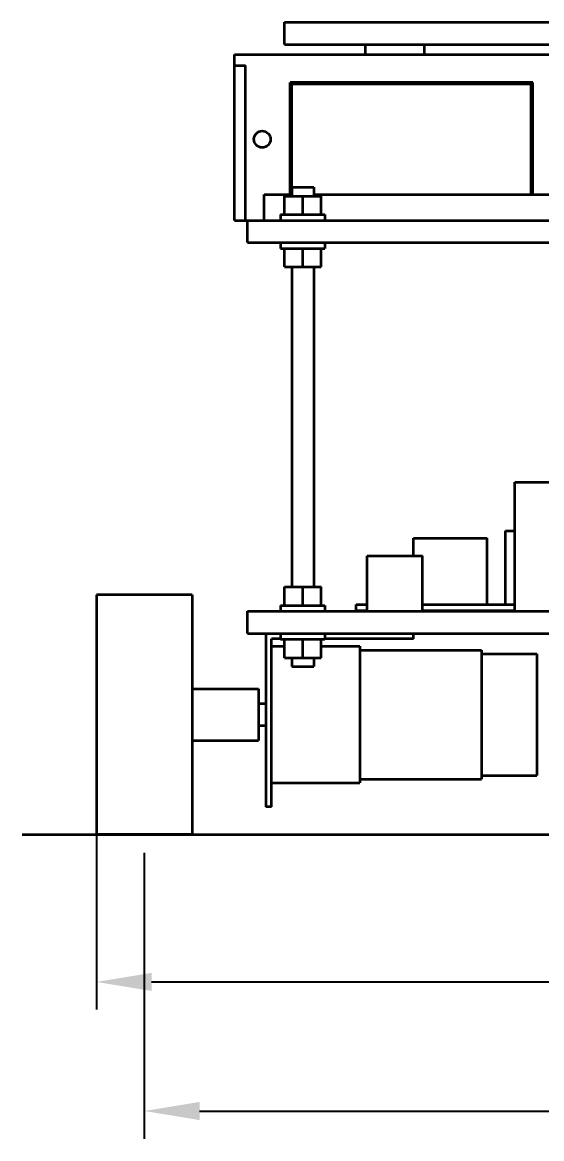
# Model space of a CAD drawing. Header units: millimetres. Extents: x 2054 to 12135, y -1469 to 564.
# Drawn here: x 2053.9 to 2194.8, y 89.9 to 392.6 of the extents above; entities that cross this region are included whole.
import ezdxf

# ---------------------------------------------------------------- set-up
doc = ezdxf.new("R2010")
doc.units = ezdxf.units.MM
doc.layers.add('2D-VISIBLE', color=7, linetype='Continuous', lineweight=35)
doc.layers.add('DIMENSIONS', color=4, linetype='Continuous', lineweight=18)
doc.styles.add('ISO', font='isocpeur.ttf')
doc.styles.add('OpenSansCondensed-Light', font='OpenSansCondensed-Light.ttf')
doc.dimstyles.new('EZDXF', dxfattribs={"dimtxt": 0.25, "dimasz": 0.175, "dimexe": 0.375, "dimexo": 0.125, "dimgap": 0.1, "dimtad": 1, "dimlfac": 100, "dimzin": 12, "dimdsep": 46, "dimtxsty": 'OpenSansCondensed-Light', "dimblk": 'ARCHTICK', "dimcen": 2.5, "dimazin": 3, "dimtfac": 0.5, "dimtmove": 2, "dimatfit": 3})

# ---------------------------------------------------------------- blocks, each defined once
blk = doc.blocks.new('_CLOSEDFILLED')
at = {"color": 0, "linetype": 'BYBLOCK'}
blk.add_solid([(-1, 0.164), (0, 0), (-1, -0.164)], dxfattribs=at)
blk = doc.blocks.new('*D9')
at = {"color": 4}
for p, q in [((2074, 199.9), (2074, 124.9)), ((2456, 199.9), (2456, 124.9)), ((2089, 132.4), (2441, 132.4))]:
    blk.add_line(p, q, dxfattribs=at)
at = {"layer": 'Defpoints'}
for p in [(2074, 204.9), (2456, 204.9), (2074, 132.4)]:
    blk.add_point(p, dxfattribs=at)
at = {"layer": 'DIMENSIONS', "color": 4, "xscale": 15, "yscale": 15, "rotation": 180}
blk.add_blockref('_CLOSEDFILLED', (2074, 132.4), dxfattribs=at)
at = {"layer": 'DIMENSIONS', "color": 4, "xscale": 15, "yscale": 15}
blk.add_blockref('_CLOSEDFILLED', (2456, 132.4), dxfattribs=at)
at = {"layer": 'DIMENSIONS', "color": 7, "insert": (2265, 146.15), "char_height": 17.5, "attachment_point": 5, "style": 'ISO'}
blk.add_mtext('382', dxfattribs=at)
blk = doc.blocks.new('*D10')
at = {"color": 4}
for p, q in [((2087, 167.4), (2087, 89.9)), ((2443, 167.4), (2443, 89.9)), ((2102, 97.4), (2428, 97.4))]:
    blk.add_line(p, q, dxfattribs=at)
at = {"layer": 'Defpoints'}
for p in [(2087, 172.4), (2443, 172.4), (2087, 97.4)]:
    blk.add_point(p, dxfattribs=at)
at = {"layer": 'DIMENSIONS', "color": 4, "xscale": 15, "yscale": 15, "rotation": 180}
blk.add_blockref('_CLOSEDFILLED', (2087, 97.4), dxfattribs=at)
at = {"layer": 'DIMENSIONS', "color": 4, "xscale": 15, "yscale": 15}
blk.add_blockref('_CLOSEDFILLED', (2443, 97.4), dxfattribs=at)
at = {"layer": 'DIMENSIONS', "color": 7, "insert": (2265, 111.15), "char_height": 17.5, "attachment_point": 5, "style": 'ISO'}
blk.add_mtext('356', dxfattribs=at)

msp = doc.modelspace()

# ---------------------------------------------------------------- linework, layer by layer
at = {"layer": '2D-VISIBLE'}
for p, q in [((2125, 386.6), (2125, 392.6)), ((2125, 392.6), (2405, 392.6)), ((2125, 386.6), (2405, 386.6)), ((2147, 383.9), (2147, 386.6)), ((2163, 383.9), (2163, 386.6)), ((2111.5, 383.9), (2207.5, 383.9)), ((2111.5, 380.9), (2111.5, 383.9)), ((2111.5, 338.9), (2111.5, 380.9)), ((2111.5, 380.9), (2114.5, 380.9)), ((2114.5, 338.9), (2114.5, 380.9)), ((2192.4, 376.3), (2126.6, 376.3)), ((2126.6, 345.9), (2126.6, 376.3)), ((2131.87, 376.3), (2126.6, 376.3)), ((2126.6, 375.9), (2127, 375.9)), ((2127, 375.9), (2192, 375.9)), ((2127, 347.9), (2127, 375.9)), ((2192.4, 376.3), (2163, 376.3)), ((2163, 375.9), (2163, 376.3)), ((2192, 375.9), (2192.4, 375.9)), ((2192, 345.9), (2192, 375.9)), ((2192.4, 345.9), (2192.4, 376.3)), ((2119.5, 345.9), (2127, 345.9)), ((2119.5, 338.9), (2119.5, 345.9)), ((2125, 340.5), (2125, 345.5)), ((2125, 345.5), (2130, 345.5)), ((2127, 347.9), (2127, 345.5)), ((2130, 340.5), (2130, 345.5)), ((2130, 345.5), (2135, 345.5)), ((2133, 347.9), (2133, 345.5)), ((2133, 345.9), (2199.5, 345.9)), ((2135, 340.5), (2135, 345.5)), ((2124, 340.5), (2124, 338.9)), ((2136, 340.5), (2136, 338.9)), ((2111.5, 338.9), (2114.5, 338.9)), ((2114.5, 338.9), (2115, 338.9)), ((2115, 332.9), (2115, 338.9)), ((2115, 338.9), (2415, 338.9)), ((2115, 332.9), (2415, 332.9)), ((2124, 332.9), (2124, 331.3)), ((2125, 326.3), (2125, 331.3)), ((2130, 326.3), (2130, 331.3)), ((2135, 326.3), (2135, 331.3)), ((2136, 332.9), (2136, 331.3)), ((2125, 326.3), (2130, 326.3)), ((2127, 326.3), (2127, 239.5)), ((2130, 326.3), (2135, 326.3)), ((2133, 326.3), (2133, 239.5)), ((2187.5, 232.9), (2187.5, 267.9)), ((2187.5, 267.9), (2238, 267.9)), ((2185, 234.7), (2185, 254.7)), ((2185, 254.7), (2187.5, 254.7)), ((2160, 247.9), (2160, 252.7)), ((2160, 252.7), (2180, 252.7)), ((2180, 234.7), (2180, 252.7)), ((2147.5, 232.9), (2147.5, 247.9)), ((2147.5, 247.9), (2162.5, 247.9)), ((2162.5, 232.9), (2162.5, 247.9)), ((2125, 234.5), (2125, 239.5)), ((2125, 239.5), (2130, 239.5)), ((2130, 234.5), (2130, 239.5)), ((2130, 239.5), (2135, 239.5)), ((2135, 234.5), (2135, 239.5)), ((2100, 237.4), (2074, 237.4)), ((2124, 234.5), (2124, 232.9)), ((2136, 234.5), (2136, 232.9)), ((2144.5, 233.1), (2144.5, 234.7)), ((2144.5, 234.7), (2147.5, 234.7)), ((2144.5, 233.1), (2147.5, 233.1)), ((2162.5, 234.7), (2187.5, 234.7)), ((2162.5, 233.1), (2187.5, 233.1)), ((2115, 226.9), (2115, 232.9)), ((2115, 232.9), (2415, 232.9)), ((2115, 226.9), (2415, 226.9)), ((2120, 226.9), (2120, 179.9)), ((2121.5, 179.9), (2121.5, 225.4)), ((2124, 225.4), (2121.5, 225.4)), ((2124, 226.9), (2124, 225.3)), ((2125, 220.3), (2125, 225.3)), ((2130, 220.3), (2130, 225.3)), ((2135, 220.3), (2135, 225.3)), ((2136, 226.9), (2136, 225.3)), ((2160, 225.4), (2136, 225.4)), ((2160, 225.4), (2160, 226.9)), ((2121.5, 223.4), (2125, 223.4)), ((2135, 223.4), (2145.5, 223.4)), ((2145.5, 222.4), (2178.5, 222.4)), ((2178.5, 221.4), (2193.5, 221.4)), ((2125, 220.3), (2130, 220.3)), ((2127, 220.3), (2127, 217.9)), ((2130, 220.3), (2135, 220.3)), ((2133, 220.3), (2133, 217.9)), ((2100, 211.9), (2118, 211.9)), ((2118, 207.9), (2120, 207.9)), ((2118, 201.9), (2120, 201.9)), ((2100, 197.9), (2118, 197.9)), ((2178.5, 188.4), (2193.5, 188.4)), ((2121.5, 186.4), (2145.5, 186.4)), ((2145.5, 187.4), (2178.5, 187.4)), ((2121.5, 179.9), (2120, 179.9)), ((2053.91, 172.4), (2476.09, 172.4)), ((2100, 172.4), (2074, 172.4))]:
    msp.add_line(p, q, dxfattribs=at)
for points in [[(2127, 347.9), (2127.09, 347.9), (2127.19, 347.9), (2127.28, 347.9), (2127.38, 347.9), (2127.47, 347.9), (2127.56, 347.9), (2127.66, 347.9), (2127.75, 347.9), (2127.84, 347.9), (2127.94, 347.9), (2128.03, 347.9), (2128.12, 347.9), (2128.22, 347.9), (2128.31, 347.9), (2128.41, 347.9), (2128.5, 347.9), (2128.59, 347.9), (2128.69, 347.9), (2128.78, 347.9), (2128.88, 347.9), (2128.97, 347.9), (2129.06, 347.9), (2129.16, 347.9), (2129.25, 347.9), (2129.34, 347.9), (2129.44, 347.9), (2129.53, 347.9), (2129.62, 347.9), (2129.72, 347.9), (2129.81, 347.9), (2129.91, 347.9), (2130, 347.9)], [(2130, 347.9), (2130.09, 347.9), (2130.19, 347.9), (2130.28, 347.9), (2130.38, 347.9), (2130.47, 347.9), (2130.56, 347.9), (2130.66, 347.9), (2130.75, 347.9), (2130.84, 347.9), (2130.94, 347.9), (2131.03, 347.9), (2131.12, 347.9), (2131.22, 347.9), (2131.31, 347.9), (2131.41, 347.9), (2131.5, 347.9), (2131.59, 347.9), (2131.69, 347.9), (2131.78, 347.9), (2131.88, 347.9), (2131.97, 347.9), (2132.06, 347.9), (2132.16, 347.9), (2132.25, 347.9), (2132.34, 347.9), (2132.44, 347.9), (2132.53, 347.9), (2132.62, 347.9), (2132.72, 347.9), (2132.81, 347.9), (2132.91, 347.9), (2133, 347.9)], [(2124, 340.5), (2124.19, 340.5), (2124.38, 340.5), (2124.56, 340.5), (2124.75, 340.5), (2124.94, 340.5), (2125.12, 340.5), (2125.31, 340.5), (2125.5, 340.5), (2125.69, 340.5), (2125.88, 340.5), (2126.06, 340.5), (2126.25, 340.5), (2126.44, 340.5), (2126.62, 340.5), (2126.81, 340.5), (2127, 340.5), (2127.19, 340.5), (2127.38, 340.5), (2127.56, 340.5), (2127.75, 340.5), (2127.94, 340.5), (2128.12, 340.5), (2128.31, 340.5), (2128.5, 340.5), (2128.69, 340.5), (2128.88, 340.5), (2129.06, 340.5), (2129.25, 340.5), (2129.44, 340.5), (2129.62, 340.5), (2129.81, 340.5), (2130, 340.5)], [(2130, 340.5), (2130.19, 340.5), (2130.38, 340.5), (2130.56, 340.5), (2130.75, 340.5), (2130.94, 340.5), (2131.12, 340.5), (2131.31, 340.5), (2131.5, 340.5), (2131.69, 340.5), (2131.88, 340.5), (2132.06, 340.5), (2132.25, 340.5), (2132.44, 340.5), (2132.62, 340.5), (2132.81, 340.5), (2133, 340.5), (2133.19, 340.5), (2133.38, 340.5), (2133.56, 340.5), (2133.75, 340.5), (2133.94, 340.5), (2134.12, 340.5), (2134.31, 340.5), (2134.5, 340.5), (2134.69, 340.5), (2134.88, 340.5), (2135.06, 340.5), (2135.25, 340.5), (2135.44, 340.5), (2135.62, 340.5), (2135.81, 340.5), (2136, 340.5)], [(2124, 331.3), (2124.19, 331.3), (2124.38, 331.3), (2124.56, 331.3), (2124.75, 331.3), (2124.94, 331.3), (2125.12, 331.3), (2125.31, 331.3), (2125.5, 331.3), (2125.69, 331.3), (2125.88, 331.3), (2126.06, 331.3), (2126.25, 331.3), (2126.44, 331.3), (2126.62, 331.3), (2126.81, 331.3), (2127, 331.3), (2127.19, 331.3), (2127.38, 331.3), (2127.56, 331.3), (2127.75, 331.3), (2127.94, 331.3), (2128.12, 331.3), (2128.31, 331.3), (2128.5, 331.3), (2128.69, 331.3), (2128.88, 331.3), (2129.06, 331.3), (2129.25, 331.3), (2129.44, 331.3), (2129.62, 331.3), (2129.81, 331.3), (2130, 331.3)], [(2130, 331.3), (2130.19, 331.3), (2130.38, 331.3), (2130.56, 331.3), (2130.75, 331.3), (2130.94, 331.3), (2131.12, 331.3), (2131.31, 331.3), (2131.5, 331.3), (2131.69, 331.3), (2131.88, 331.3), (2132.06, 331.3), (2132.25, 331.3), (2132.44, 331.3), (2132.62, 331.3), (2132.81, 331.3), (2133, 331.3), (2133.19, 331.3), (2133.38, 331.3), (2133.56, 331.3), (2133.75, 331.3), (2133.94, 331.3), (2134.12, 331.3), (2134.31, 331.3), (2134.5, 331.3), (2134.69, 331.3), (2134.88, 331.3), (2135.06, 331.3), (2135.25, 331.3), (2135.44, 331.3), (2135.62, 331.3), (2135.81, 331.3), (2136, 331.3)], [(2074, 237.4), (2074, 236.38), (2074, 235.37), (2074, 234.35), (2074, 233.34), (2074, 232.32), (2074, 231.31), (2074, 230.29), (2074, 229.28), (2074, 228.26), (2074, 227.24), (2074, 226.23), (2074, 225.21), (2074, 224.2), (2074, 223.18), (2074, 222.17), (2074, 221.15), (2074, 220.13), (2074, 219.12), (2074, 218.1), (2074, 217.09), (2074, 216.07), (2074, 215.06), (2074, 214.04), (2074, 213.03), (2074, 212.01), (2074, 210.99), (2074, 209.98), (2074, 208.96), (2074, 207.95), (2074, 206.93), (2074, 205.92), (2074, 204.9)], [(2100, 237.4), (2100, 236.38), (2100, 235.37), (2100, 234.35), (2100, 233.34), (2100, 232.32), (2100, 231.31), (2100, 230.29), (2100, 229.28), (2100, 228.26), (2100, 227.24), (2100, 226.23), (2100, 225.21), (2100, 224.2), (2100, 223.18), (2100, 222.17), (2100, 221.15), (2100, 220.13), (2100, 219.12), (2100, 218.1), (2100, 217.09), (2100, 216.07), (2100, 215.06), (2100, 214.04), (2100, 213.03), (2100, 212.01), (2100, 210.99), (2100, 209.98), (2100, 208.96), (2100, 207.95), (2100, 206.93), (2100, 205.92), (2100, 204.9)], [(2124, 234.5), (2124.19, 234.5), (2124.38, 234.5), (2124.56, 234.5), (2124.75, 234.5), (2124.94, 234.5), (2125.12, 234.5), (2125.31, 234.5), (2125.5, 234.5), (2125.69, 234.5), (2125.88, 234.5), (2126.06, 234.5), (2126.25, 234.5), (2126.44, 234.5), (2126.62, 234.5), (2126.81, 234.5), (2127, 234.5), (2127.19, 234.5), (2127.38, 234.5), (2127.56, 234.5), (2127.75, 234.5), (2127.94, 234.5), (2128.12, 234.5), (2128.31, 234.5), (2128.5, 234.5), (2128.69, 234.5), (2128.88, 234.5), (2129.06, 234.5), (2129.25, 234.5), (2129.44, 234.5), (2129.62, 234.5), (2129.81, 234.5), (2130, 234.5)], [(2130, 234.5), (2130.19, 234.5), (2130.38, 234.5), (2130.56, 234.5), (2130.75, 234.5), (2130.94, 234.5), (2131.12, 234.5), (2131.31, 234.5), (2131.5, 234.5), (2131.69, 234.5), (2131.88, 234.5), (2132.06, 234.5), (2132.25, 234.5), (2132.44, 234.5), (2132.62, 234.5), (2132.81, 234.5), (2133, 234.5), (2133.19, 234.5), (2133.38, 234.5), (2133.56, 234.5), (2133.75, 234.5), (2133.94, 234.5), (2134.12, 234.5), (2134.31, 234.5), (2134.5, 234.5), (2134.69, 234.5), (2134.88, 234.5), (2135.06, 234.5), (2135.25, 234.5), (2135.44, 234.5), (2135.62, 234.5), (2135.81, 234.5), (2136, 234.5)], [(2124, 225.3), (2124.19, 225.3), (2124.38, 225.3), (2124.56, 225.3), (2124.75, 225.3), (2124.94, 225.3), (2125.12, 225.3), (2125.31, 225.3), (2125.5, 225.3), (2125.69, 225.3), (2125.88, 225.3), (2126.06, 225.3), (2126.25, 225.3), (2126.44, 225.3), (2126.62, 225.3), (2126.81, 225.3), (2127, 225.3), (2127.19, 225.3), (2127.38, 225.3), (2127.56, 225.3), (2127.75, 225.3), (2127.94, 225.3), (2128.12, 225.3), (2128.31, 225.3), (2128.5, 225.3), (2128.69, 225.3), (2128.88, 225.3), (2129.06, 225.3), (2129.25, 225.3), (2129.44, 225.3), (2129.62, 225.3), (2129.81, 225.3), (2130, 225.3)], [(2130, 225.3), (2130.19, 225.3), (2130.38, 225.3), (2130.56, 225.3), (2130.75, 225.3), (2130.94, 225.3), (2131.12, 225.3), (2131.31, 225.3), (2131.5, 225.3), (2131.69, 225.3), (2131.88, 225.3), (2132.06, 225.3), (2132.25, 225.3), (2132.44, 225.3), (2132.62, 225.3), (2132.81, 225.3), (2133, 225.3), (2133.19, 225.3), (2133.38, 225.3), (2133.56, 225.3), (2133.75, 225.3), (2133.94, 225.3), (2134.12, 225.3), (2134.31, 225.3), (2134.5, 225.3), (2134.69, 225.3), (2134.88, 225.3), (2135.06, 225.3), (2135.25, 225.3), (2135.44, 225.3), (2135.62, 225.3), (2135.81, 225.3), (2136, 225.3)], [(2145.5, 223.4), (2145.5, 222.82), (2145.5, 222.24), (2145.5, 221.67), (2145.5, 221.09), (2145.5, 220.51), (2145.5, 219.93), (2145.5, 219.35), (2145.5, 218.78), (2145.5, 218.2), (2145.5, 217.62), (2145.5, 217.04), (2145.5, 216.46), (2145.5, 215.88), (2145.5, 215.31), (2145.5, 214.73), (2145.5, 214.15), (2145.5, 213.57), (2145.5, 212.99), (2145.5, 212.42), (2145.5, 211.84), (2145.5, 211.26), (2145.5, 210.68), (2145.5, 210.1), (2145.5, 209.53), (2145.5, 208.95), (2145.5, 208.37), (2145.5, 207.79), (2145.5, 207.21), (2145.5, 206.63), (2145.5, 206.06), (2145.5, 205.48), (2145.5, 204.9)], [(2178.5, 222.4), (2178.5, 221.85), (2178.5, 221.31), (2178.5, 220.76), (2178.5, 220.21), (2178.5, 219.67), (2178.5, 219.12), (2178.5, 218.57), (2178.5, 218.03), (2178.5, 217.48), (2178.5, 216.93), (2178.5, 216.38), (2178.5, 215.84), (2178.5, 215.29), (2178.5, 214.74), (2178.5, 214.2), (2178.5, 213.65), (2178.5, 213.1), (2178.5, 212.56), (2178.5, 212.01), (2178.5, 211.46), (2178.5, 210.92), (2178.5, 210.37), (2178.5, 209.82), (2178.5, 209.28), (2178.5, 208.73), (2178.5, 208.18), (2178.5, 207.63), (2178.5, 207.09), (2178.5, 206.54), (2178.5, 205.99), (2178.5, 205.45), (2178.5, 204.9)], [(2193.5, 221.4), (2193.5, 220.88), (2193.5, 220.37), (2193.5, 219.85), (2193.5, 219.34), (2193.5, 218.82), (2193.5, 218.31), (2193.5, 217.79), (2193.5, 217.28), (2193.5, 216.76), (2193.5, 216.24), (2193.5, 215.73), (2193.5, 215.21), (2193.5, 214.7), (2193.5, 214.18), (2193.5, 213.67), (2193.5, 213.15), (2193.5, 212.63), (2193.5, 212.12), (2193.5, 211.6), (2193.5, 211.09), (2193.5, 210.57), (2193.5, 210.06), (2193.5, 209.54), (2193.5, 209.03), (2193.5, 208.51), (2193.5, 207.99), (2193.5, 207.48), (2193.5, 206.96), (2193.5, 206.45), (2193.5, 205.93), (2193.5, 205.42), (2193.5, 204.9)], [(2127, 217.9), (2127.09, 217.9), (2127.19, 217.9), (2127.28, 217.9), (2127.38, 217.9), (2127.47, 217.9), (2127.56, 217.9), (2127.66, 217.9), (2127.75, 217.9), (2127.84, 217.9), (2127.94, 217.9), (2128.03, 217.9), (2128.12, 217.9), (2128.22, 217.9), (2128.31, 217.9), (2128.41, 217.9), (2128.5, 217.9), (2128.59, 217.9), (2128.69, 217.9), (2128.78, 217.9), (2128.88, 217.9), (2128.97, 217.9), (2129.06, 217.9), (2129.16, 217.9), (2129.25, 217.9), (2129.34, 217.9), (2129.44, 217.9), (2129.53, 217.9), (2129.62, 217.9), (2129.72, 217.9), (2129.81, 217.9), (2129.91, 217.9), (2130, 217.9)], [(2130, 217.9), (2130.09, 217.9), (2130.19, 217.9), (2130.28, 217.9), (2130.38, 217.9), (2130.47, 217.9), (2130.56, 217.9), (2130.66, 217.9), (2130.75, 217.9), (2130.84, 217.9), (2130.94, 217.9), (2131.03, 217.9), (2131.12, 217.9), (2131.22, 217.9), (2131.31, 217.9), (2131.41, 217.9), (2131.5, 217.9), (2131.59, 217.9), (2131.69, 217.9), (2131.78, 217.9), (2131.88, 217.9), (2131.97, 217.9), (2132.06, 217.9), (2132.16, 217.9), (2132.25, 217.9), (2132.34, 217.9), (2132.44, 217.9), (2132.53, 217.9), (2132.62, 217.9), (2132.72, 217.9), (2132.81, 217.9), (2132.91, 217.9), (2133, 217.9)], [(2118, 211.9), (2118, 211.68), (2118, 211.46), (2118, 211.24), (2118, 211.03), (2118, 210.81), (2118, 210.59), (2118, 210.37), (2118, 210.15), (2118, 209.93), (2118, 209.71), (2118, 209.49), (2118, 209.28), (2118, 209.06), (2118, 208.84), (2118, 208.62), (2118, 208.4), (2118, 208.18), (2118, 207.96), (2118, 207.74), (2118, 207.53), (2118, 207.31), (2118, 207.09), (2118, 206.87), (2118, 206.65), (2118, 206.43), (2118, 206.21), (2118, 205.99), (2118, 205.78), (2118, 205.56), (2118, 205.34), (2118, 205.12), (2118, 204.9)], [(2074, 204.9), (2074, 203.88), (2074, 202.87), (2074, 201.85), (2074, 200.84), (2074, 199.82), (2074, 198.81), (2074, 197.79), (2074, 196.78), (2074, 195.76), (2074, 194.74), (2074, 193.73), (2074, 192.71), (2074, 191.7), (2074, 190.68), (2074, 189.67), (2074, 188.65), (2074, 187.63), (2074, 186.62), (2074, 185.6), (2074, 184.59), (2074, 183.57), (2074, 182.56), (2074, 181.54), (2074, 180.53), (2074, 179.51), (2074, 178.49), (2074, 177.48), (2074, 176.46), (2074, 175.45), (2074, 174.43), (2074, 173.42), (2074, 172.4)], [(2100, 204.9), (2100, 203.88), (2100, 202.87), (2100, 201.85), (2100, 200.84), (2100, 199.82), (2100, 198.81), (2100, 197.79), (2100, 196.78), (2100, 195.76), (2100, 194.74), (2100, 193.73), (2100, 192.71), (2100, 191.7), (2100, 190.68), (2100, 189.67), (2100, 188.65), (2100, 187.63), (2100, 186.62), (2100, 185.6), (2100, 184.59), (2100, 183.57), (2100, 182.56), (2100, 181.54), (2100, 180.53), (2100, 179.51), (2100, 178.49), (2100, 177.48), (2100, 176.46), (2100, 175.45), (2100, 174.43), (2100, 173.42), (2100, 172.4)], [(2118, 204.9), (2118, 204.68), (2118, 204.46), (2118, 204.24), (2118, 204.03), (2118, 203.81), (2118, 203.59), (2118, 203.37), (2118, 203.15), (2118, 202.93), (2118, 202.71), (2118, 202.49), (2118, 202.28), (2118, 202.06), (2118, 201.84), (2118, 201.62), (2118, 201.4), (2118, 201.18), (2118, 200.96), (2118, 200.74), (2118, 200.53), (2118, 200.31), (2118, 200.09), (2118, 199.87), (2118, 199.65), (2118, 199.43), (2118, 199.21), (2118, 198.99), (2118, 198.78), (2118, 198.56), (2118, 198.34), (2118, 198.12), (2118, 197.9)], [(2145.5, 204.9), (2145.5, 204.32), (2145.5, 203.74), (2145.5, 203.17), (2145.5, 202.59), (2145.5, 202.01), (2145.5, 201.43), (2145.5, 200.85), (2145.5, 200.28), (2145.5, 199.7), (2145.5, 199.12), (2145.5, 198.54), (2145.5, 197.96), (2145.5, 197.38), (2145.5, 196.81), (2145.5, 196.23), (2145.5, 195.65), (2145.5, 195.07), (2145.5, 194.49), (2145.5, 193.92), (2145.5, 193.34), (2145.5, 192.76), (2145.5, 192.18), (2145.5, 191.6), (2145.5, 191.03), (2145.5, 190.45), (2145.5, 189.87), (2145.5, 189.29), (2145.5, 188.71), (2145.5, 188.13), (2145.5, 187.56), (2145.5, 186.98), (2145.5, 186.4)], [(2178.5, 204.9), (2178.5, 204.35), (2178.5, 203.81), (2178.5, 203.26), (2178.5, 202.71), (2178.5, 202.17), (2178.5, 201.62), (2178.5, 201.07), (2178.5, 200.53), (2178.5, 199.98), (2178.5, 199.43), (2178.5, 198.88), (2178.5, 198.34), (2178.5, 197.79), (2178.5, 197.24), (2178.5, 196.7), (2178.5, 196.15), (2178.5, 195.6), (2178.5, 195.06), (2178.5, 194.51), (2178.5, 193.96), (2178.5, 193.42), (2178.5, 192.87), (2178.5, 192.32), (2178.5, 191.78), (2178.5, 191.23), (2178.5, 190.68), (2178.5, 190.13), (2178.5, 189.59), (2178.5, 189.04), (2178.5, 188.49), (2178.5, 187.95), (2178.5, 187.4)], [(2193.5, 204.9), (2193.5, 204.38), (2193.5, 203.87), (2193.5, 203.35), (2193.5, 202.84), (2193.5, 202.32), (2193.5, 201.81), (2193.5, 201.29), (2193.5, 200.78), (2193.5, 200.26), (2193.5, 199.74), (2193.5, 199.23), (2193.5, 198.71), (2193.5, 198.2), (2193.5, 197.68), (2193.5, 197.17), (2193.5, 196.65), (2193.5, 196.13), (2193.5, 195.62), (2193.5, 195.1), (2193.5, 194.59), (2193.5, 194.07), (2193.5, 193.56), (2193.5, 193.04), (2193.5, 192.53), (2193.5, 192.01), (2193.5, 191.49), (2193.5, 190.98), (2193.5, 190.46), (2193.5, 189.95), (2193.5, 189.43), (2193.5, 188.92), (2193.5, 188.4)]]:
    msp.add_lwpolyline(points, dxfattribs=at)
msp.add_circle((2119, 360.9), 2.25, dxfattribs=at)
for start, end in [(125.8526, 127.8636), (52.1364, 54.1474)]:
    msp.add_arc((2143, 360.9), 19, start, end, dxfattribs=at)

# ---------------------------------------------------------------- dimensions: what is measured, and where the dimension line sits
at = {"layer": 'DIMENSIONS'}
for base, p1, p2, picture, middle in [((2074, 132.4), (2074, 204.9), (2456, 204.9), '*D9', (2265, 146.15)), ((2087, 97.4), (2087, 172.4), (2443, 172.4), '*D10', (2265, 111.15))]:
    dim = msp.add_linear_dim(base=base, p1=p1, p2=p2, dimstyle='EZDXF', override={"dimscale": 5, "dimtxt": 3.5, "dimasz": 3, "dimexe": 1.5, "dimexo": 1, "dimgap": 1, "dimtad": 1, "dimtih": 0, "dimtoh": 0, "dimdec": 0, "dimlfac": 1, "dimzin": 8, "dimdsep": 46, "dimpost": '', "dimtxsty": 'ISO', "dimtsz": 0, "dimdle": 0, "dimclrd": 4, "dimclre": 4, "dimclrt": 7}, dxfattribs=at)
    dim.commit()
    dim.dimension.update_dxf_attribs({"geometry": picture, "text_midpoint": middle})

doc.saveas('drawing.dxf')
